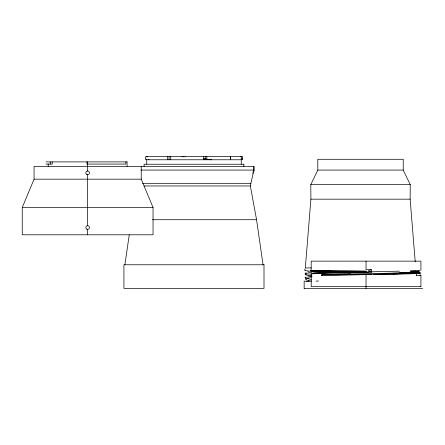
<?xml version="1.0" encoding="UTF-8"?>
<svg xmlns="http://www.w3.org/2000/svg" width="445" height="445" viewBox="0 0 445 445"><rect width="100%" height="100%" fill="white"/><g stroke="black" fill="none" stroke-linecap="round" stroke-linejoin="round"><path stroke-width="0.67" d="M48.199 166.469L48.205 164.083M144.085 166.441L144.091 164.244L243.877 164.244M203.749 159.772L203.721 156.59M241.251 164.244L241.251 159.772M141.226 166.441L141.226 179.168L153.041 207.526L153.041 234.793L22.25 234.793L22.256 207.526L34.07 179.168L34.07 166.441L253.95 166.441L253.861 170.418M311.328 267.929L305.326 267.929L310.899 199.165L310.799 184.619L317.802 170.079L317.802 159.293L403.237 159.293L403.237 170.079L410.234 184.619L410.145 199.165L415.213 261.738M420.92 286.591L420.931 275.188L419.813 274.966M146.722 164.244L146.739 159.772L241.385 159.772L242.57 159.177L242.564 156.59L145.648 156.59L145.671 159.182L146.972 159.772M311.138 271.595L311.177 261.143L420.898 261.143L420.931 270.382M182.011 156.94L182.011 156.59M263.045 264.775L256.565 219.719L250.34 185.965L253.344 172.51M304.591 270.382L305.07 268.78M124.889 264.775L129.267 234.738M420.914 275.227L416.359 275.678L416.197 275.266M416.197 273.647L416.359 273.291L416.359 275.678M420.898 286.591L311.172 286.591L311.278 273.903L327.453 273.074L371.775 272.084M415.513 271.066L415.758 270.894L415.786 273.28M321.624 275.683L322.814 274.832L322.814 274.153L321.624 273.297L321.624 275.683L371.775 274.47M145.671 159.182L146.177 159.043M371.347 269.67L368.582 270.582L368.582 271.261L371.347 272.056L371.347 269.67L366.035 269.781L366.035 261.143M305.949 278.737L305.315 278.998L306.889 279.571M311.272 279.721L308.135 280.194L308.146 280.595M309.859 277.157L311.239 277.051M368.916 272.145L366.035 272.168M46.019 161.897L127.081 161.897M46.019 164.083L52.221 164.083L52.221 161.897M140.982 170.079L253.945 170.079L253.945 166.441M317.802 170.079L403.237 170.079M34.059 179.168L141.237 179.168M142.706 183.318L250.663 183.318M310.799 184.619L410.234 184.619M144.141 185.965L250.34 185.965M310.899 199.165L410.145 199.165M22.25 207.526L153.047 207.526M152.54 219.719L256.565 219.719M309.281 281.134L306.416 281.134M311.528 281.134L304.152 281.134L304.152 288.41M304.169 288.41L422.711 288.41M204.305 158.96L211.614 159.772M203.81 158.904L203.749 158.898A48.221 2.025 6.3 0 1 210.841 159.772M311.811 274.17L311.138 273.981M240.962 158.982L242.57 159.126M415.274 272.902L415.725 273.286M127.059 161.897L127.081 166.352M366.035 274.593L366.035 288.41M243.882 164.244L243.882 166.441M241.702 156.59L241.702 159.037M240.834 156.59L240.834 156.879M230.482 156.59L230.51 159.772M230.404 156.59L230.404 159.772M206.825 156.59L206.825 159.177M205.24 156.59L205.24 159.032M185.087 156.59L185.087 156.901M183.585 156.59L183.585 156.918M170.724 156.59L170.724 159.772M169.05 156.59L169.05 159.772M167.314 156.59L167.314 159.772M147.317 156.59L147.317 156.879M146.488 156.59L146.488 156.896M125.852 161.897L125.852 164.083L86.992 164.083L86.992 161.897M87.648 161.897L87.648 170.986M87.648 174.624L87.648 225.704M87.648 229.342L87.648 234.793M50.263 161.897L50.263 164.083M350.688 271.578A54.924 0.417 1.1 0 1 311.689 270.338A54.924 0.417 1.1 0 1 366.046 271.061M312.412 273.425A54.924 0.734 -0.9 0 1 366.029 271.956M419.034 271.767A53.444 1.157 -0.2 0 1 410.006 272.307M414.651 272.518A54.924 1.096 0.4 0 1 419.613 273.302M419.034 271.083A53.444 1.157 -0.2 0 1 410.006 271.628M419.963 270.304A54.924 1.157 -0.2 0 1 410.329 270.805M413.861 272.496A54.924 1.157 -0.2 0 1 413.233 272.518M411.964 272.568A54.924 1.157 -0.2 0 1 399.621 272.891M399.51 271.15A54.924 0.417 -1.1 0 1 369.372 271.834M419.791 273.33A54.924 0.912 -0.8 0 1 373.622 274.665M350.704 273.102A53.444 0.417 1.2 0 1 313.224 271.873A53.444 0.417 1.2 0 1 366.641 272.607M351.105 272.429A53.444 0.417 1.2 0 1 313.191 271.189A53.444 0.417 1.2 0 1 366.641 271.923M414.679 271.806A53.444 0.734 -1 0 1 392.857 273.119A53.444 0.734 -1 0 1 322.697 274.109M414.679 272.49A53.444 0.734 -1 0 1 392.857 273.803A53.444 0.734 -1 0 1 322.697 274.793M400.506 273.781A53.444 1.157 -0.2 0 1 392.746 273.925M400.506 273.096A53.444 1.157 -0.2 0 1 392.746 273.241M308.73 278.698A55.38 2.331 0.1 0 1 305.876 278.214M311.906 272.668A52.727 1.863 0.3 0 1 308.196 271.728M311.45 274.165A55.458 1.813 0.4 0 1 306.355 272.891M313.97 271.456A55.219 1.813 0.5 0 1 305.726 270.193M312.134 276.634A52.482 1.841 0.4 0 1 307.968 275.761M309.943 278.153A55.258 1.841 0.3 0 1 305.593 277.113M311.227 275.522A55.169 1.769 0.6 0 1 305.476 274.804M305.76 274.804A54.457 1.852 -0.2 0 1 306.544 274.176M315.983 281.14A55.108 1.491 -1.1 0 1 318.631 280.995M252.843 173.294A31.083 1.19 -76 0 1 253.533 170.518M253.767 171.837A31.083 0.645 -76 0 1 254.139 170.335M149.047 159.772A47.876 5.373 2.1 0 1 148.508 159.555M264.002 264.775L264.007 288.41L123.938 288.41L123.927 264.775L263.996 264.775M412.782 271.216L411.514 271.878C411.592 273.38 414.707 274.443 413.166 271.011L412.782 271.216M86.736 229.097A1.819 1.819 0 0 0 89.467 227.523A1.819 1.819 0 0 0 86.742 225.949A1.819 1.819 0 0 0 86.736 229.097M86.703 174.357A1.819 1.819 0 0 0 89.467 172.849A1.819 1.819 0 0 0 86.775 171.208A1.819 1.819 0 0 0 86.703 174.357"/></g></svg>
